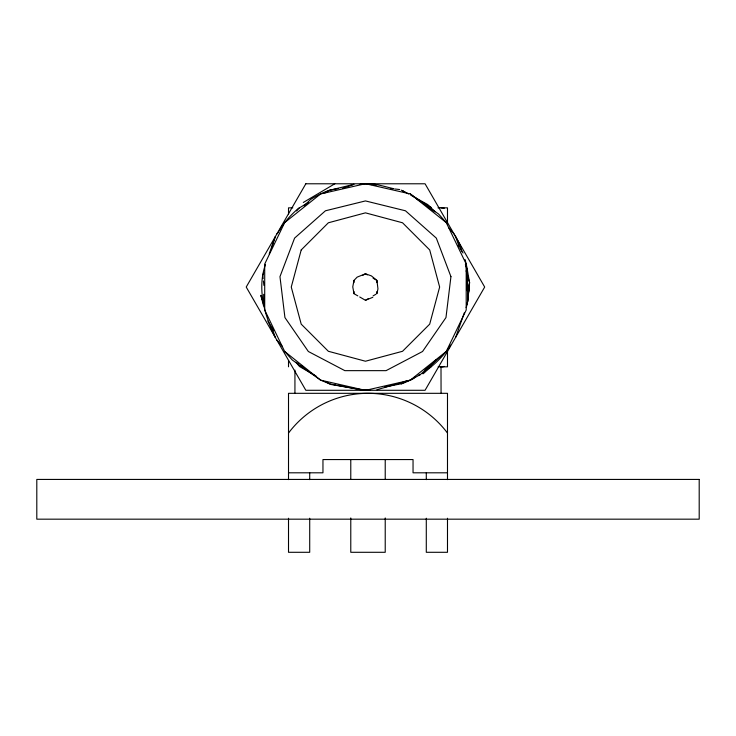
<?xml version="1.0" encoding="UTF-8"?>
<svg xmlns="http://www.w3.org/2000/svg" width="736" height="736" viewBox="0 0 736 736"><rect width="100%" height="100%" fill="white"/><g stroke="black" fill="none" stroke-linecap="round" stroke-linejoin="round"><path stroke-width="1.1" d="M466.136 307.584L467.25 304.41L469.55 282.624L467.158 268.778A103.334 103.334 0 0 0 465.069 259.578M467.7 299.396L469.55 282.624L466.136 270.784M467.765 301.558L469.55 282.624L467.25 304.41M376.924 291.456L376.924 293.664L377.954 288.88L376.924 280.416L371.404 275.899L365.452 273.792L357.144 277.132L353.979 280.416L352.765 286.884L353.979 293.664L357.806 295.872M271.685 247.784L275.181 236.872L269.229 253.8M263.654 272.872L262.78 275.356L263.157 278.705M265.512 264.371C256.965 288.31 264.325 315.174 275.181 337.198L272.578 329.792M455.722 337.198L464.278 312.874M450.432 345.064L449.852 346.665A103.334 103.334 0 0 1 432.869 365.35L422.924 373.814L425.224 371.358M446.246 351.468L466.201 310.031L466.201 264.04L446.246 222.612L438.601 214.047L410.292 193.936L365.452 183.706L320.62 193.936L284.666 222.612L264.712 264.04L264.712 310.031L284.666 351.468L292.302 360.024L320.62 380.135L331.218 384.532L365.452 390.374L410.292 380.135L420.339 374.587L446.246 351.468L410.292 380.135L376.915 389.73M279.312 230.846L281.06 227.406A103.334 103.334 0 0 1 298.043 208.72L308.366 202.446M276.874 233.938L278.337 232.236M296.59 210.965L299.506 207.561M426.76 369.72L435.988 359.876M304.06 205.933L310.574 199.484A103.334 103.334 0 0 1 328.606 190.495L353.998 184.34L347.088 186.751M428.435 366.556L424.47 370.512L431.397 366.51M414.8 377.292L413.476 378.534A103.334 103.334 0 0 1 402.307 383.576L384.808 386.98L388.047 385.848M303.306 202.455L334.797 183.779M324.751 192.988L329.599 190.182L338.413 188.536M362.581 275.448L365.452 273.792L367.365 274.896M359.72 296.976L365.452 300.288L368.322 298.632M373.106 295.872L375.967 294.216M401.304 383.888L406.162 381.082M425.574 369.868L428.49 368.193M365.452 300.288L372.812 297.298M342.856 188.223L346.104 187.091M418.287 375.305L420.339 374.587M360.456 184.396C371.717 181.948 383.06 186.355 393.935 188.747M370.475 389.666L363.759 390.292L337.024 385.278M359.803 184.423L363.759 183.779M441.039 366.822L444.277 366.473L441.002 366.822L441.066 393.318M292.808 207.846L288.512 207.846L288.512 214.148M437.975 207.846L447.488 207.846L447.488 223.799M438.122 366.822L447.488 366.822L447.488 350.879M288.512 472.806L322.957 472.806L322.957 459.558L413.043 459.558L413.043 472.806L447.488 472.806M441.039 207.846L444.277 208.205M395.002 189.005L399.685 189.538M335.91 385.066L330.436 384.045M338.137 385.324L340.363 385.572M390.494 188.49L392.748 188.747M367.154 183.779L371.56 184.607M373.759 185.021L375.967 185.435M365.452 390.374L320.62 380.135L284.666 351.468M401.304 190.182L408.692 193.982M410.697 195.104L427.754 204.599L435.04 211.802L427.423 206.825M416.843 199.152L431.397 207.561M373.106 278.208L375.967 279.864M316.011 376.041L299.506 366.51L295.872 362.268L298.761 364.118M325.717 381.644L329.599 383.888M300.684 365.36L303.582 367.209M402.666 190.633L405.527 192.501M410.292 193.936L446.246 222.612M448.905 227.958L454.029 233.938L456.219 237.645A103.334 103.334 0 0 1 460.488 246.459L461.849 251.142M276.874 340.133L282.008 346.113M273.636 330.298L267.886 321.062M459.853 247.949L463.027 253.009M458.243 245.309L459.319 247.103M455.722 236.872L459.071 246.394M465.364 264.288L467.25 269.661L467.25 290.895L467.001 288.678M264.086 305.035L260.857 295.366L263.58 305.909M467.756 295.366L468.124 298.715L466.201 264.04M263.405 280.94L263.902 285.402M447.488 479.624L447.488 393.318L288.512 393.318L288.512 479.624M447.488 518.236L447.488 552.294L426.291 552.294L426.291 518.236M426.291 472.806L426.291 479.624M385.222 459.558L385.222 479.026M385.222 517.951L385.222 552.294L350.778 552.294L350.778 517.951M376.924 280.416L376.924 282.624M353.979 280.416L353.979 282.624M353.979 291.456L353.979 293.664M350.778 459.558L350.778 479.026M309.709 472.806L309.709 479.624M309.709 518.236L309.709 552.294L288.512 552.294L288.512 518.236M294.934 370.134L294.934 393.318M288.512 360.53L288.512 366.822M263.654 294.326L263.654 304.41M288.512 433.062A99.36 99.36 0 0 1 447.488 433.062M450.938 276.653L445.97 317.575L422.556 351.495L386.06 370.65L344.844 370.65L308.347 351.495L284.933 317.575L279.965 276.653L294.584 238.114L325.432 210.79L365.452 200.928L405.472 210.79L436.319 238.114L450.938 276.653M301.208 249.946L291.263 287.04L301.208 324.134L328.357 351.284L365.452 361.229L402.546 351.284L429.704 324.134L439.64 287.04L429.704 249.946L402.546 222.787L365.452 212.851L328.357 222.787L301.208 249.946M305.836 183.779L246.22 287.04L305.836 390.292L425.068 390.292L484.684 287.04L425.068 183.779L305.836 183.779M699.2 479.43L36.8 479.43L36.8 519.174L699.2 519.174L699.2 479.43"/></g></svg>
